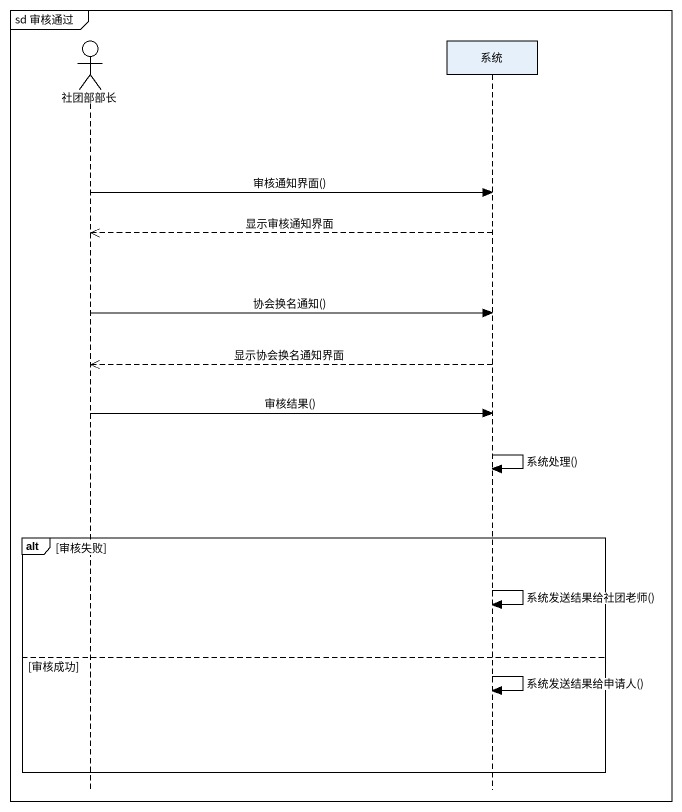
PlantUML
@startuml
mainframe sd 审核通过
hide footbox
actor 社团部部长
participant 系统

社团部部长 -> 系统 : 审核通知界面()
系统 -->> 社团部部长 : 显示审核通知界面
社团部部长 -> 系统 : 协会换名通知()
系统 -->> 社团部部长 : 显示协会换名通知界面
社团部部长 -> 系统 : 审核结果()
系统 -> 系统 : 系统处理()
alt 审核失败
  系统 -> 系统 : 系统发送结果给社团老师()
else 审核成功
  系统 -> 系统 : 系统发送结果给申请人()
end
@enduml
